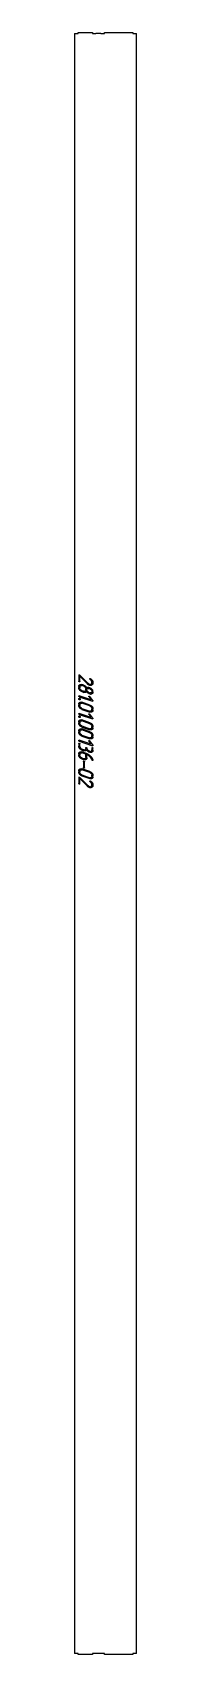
# Model space of a CAD drawing. Header units: millimetres. Extents: x 146 to 233, y 179 to 2461.
import ezdxf

# ---------------------------------------------------------------- set-up
doc = ezdxf.new("R2010")
doc.units = ezdxf.units.MM
doc.linetypes.add('K5LT_BASIC', pattern=[0])
doc.layers.add('Engraving', color=7, linetype='Continuous')

msp = doc.modelspace()

# ---------------------------------------------------------------- linework, layer by layer
at = {"color": 150, "linetype": 'K5LT_BASIC', "lineweight": 25, "true_color": 0x0080ff}
for p, q in [((146, 2459.3), (146, 180.9)), ((146, 2459.3), (151, 2459.3)), ((151, 2459.3), (151, 2460.8)), ((151, 2460.8), (171, 2460.8)), ((171, 2460.8), (171, 2459.3)), ((171, 2459.3), (176, 2459.3)), ((183, 2459.3), (188, 2459.3)), ((188, 2460.8), (228, 2460.8)), ((188, 2459.3), (188, 2460.8)), ((228, 2460.8), (228, 2459.3)), ((228, 2459.3), (233, 2459.3)), ((233, 180.9), (233, 2459.3)), ((151, 180.9), (146, 180.9)), ((151, 179.4), (151, 180.9)), ((171, 179.4), (151, 179.4)), ((176, 180.9), (171, 180.9)), ((171, 180.9), (171, 179.4)), ((183, 180.9), (176, 180.9)), ((188, 180.9), (183, 180.9)), ((188, 179.4), (188, 180.9)), ((228, 179.4), (188, 179.4)), ((233, 180.9), (228, 180.9)), ((228, 180.9), (228, 179.4))]:
    msp.add_line(p, q, dxfattribs=at)
msp.add_open_spline([(183, 2459.3), (182.7, 2459.3), (182.2, 2459.3), (181.3, 2459.3), (180.4, 2459.3), (179.5, 2459.3), (178.6, 2459.3), (177.7, 2459.3), (176.9, 2459.3), (176.3, 2459.3), (176, 2459.3)], degree=3, dxfattribs=at)
at = {"layer": 'Engraving', "color": 150, "linetype": 'K5LT_BASIC', "lineweight": 25, "true_color": 0x0080ff}
for p, q in [((152, 1557.1), (152, 1548.6)), ((164.9, 1545.5), (153.1, 1557.3)), ((153.4, 1555.3), (164.1, 1544.6)), ((153.4, 1548.1), (153.4, 1555.3)), ((168.5, 1551.9), (168.2, 1552)), ((152, 1540.8), (152, 1539.4)), ((153.4, 1540.4), (153.4, 1538.9)), ((159.1, 1542.7), (156.2, 1543.7)), ((159.1, 1541.3), (156.2, 1542.2)), ((156.2, 1535.1), (159.1, 1534.2)), ((156.2, 1533.7), (159.1, 1532.7)), ((161.9, 1536), (161.9, 1537.5)), ((165.4, 1545), (164.9, 1545.5)), ((165.9, 1544.6), (165.4, 1545)), ((167.6, 1539.1), (166.2, 1539.6)), ((167.6, 1537.6), (166.2, 1538.1)), ((166.2, 1532.5), (167.6, 1532)), ((166.2, 1531), (167.6, 1530.5)), ((167.6, 1530.5), (168.1, 1530.4)), ((168.1, 1530.4), (168.5, 1530.3)), ((168.5, 1530.3), (169.3, 1530.3)), ((171.8, 1534.3), (171.6, 1535.1)), ((171.9, 1533.8), (171.8, 1534.3)), ((171.9, 1533.4), (171.9, 1533.8)), ((152, 1516), (152, 1514.5)), ((169.5, 1522.2), (152.7, 1527.9)), ((152.7, 1526.5), (171.2, 1520.2)), ((153.4, 1515.5), (153.4, 1514.1)), ((167.6, 1514.9), (156.2, 1518.8)), ((167.6, 1513.5), (156.2, 1517.4)), ((156.2, 1510.2), (167.6, 1506.4)), ((156.2, 1508.8), (167.6, 1505)), ((166.4, 1526.3), (169.5, 1522.2)), ((171.7, 1521.2), (167.4, 1526.9)), ((170.5, 1508.3), (170.5, 1509.7)), ((171.9, 1507.8), (171.9, 1509.2)), ((152, 1491.1), (152, 1489.7)), ((169.5, 1497.3), (152.7, 1503)), ((152.7, 1501.6), (171.2, 1495.3)), ((153.4, 1490.6), (153.4, 1489.2)), ((167.6, 1490), (156.2, 1493.9)), ((167.6, 1488.6), (156.2, 1492.5)), ((156.2, 1485.4), (167.6, 1481.5)), ((156.2, 1483.9), (167.6, 1480.1)), ((166.4, 1501.4), (169.5, 1497.3)), ((171.7, 1496.4), (167.4, 1502.1)), ((170.5, 1483.4), (170.5, 1484.8)), ((171.9, 1482.9), (171.9, 1484.3)), ((152, 1478.4), (152, 1477)), ((152, 1460.8), (152, 1457.2)), ((169.5, 1459.8), (152.7, 1465.5)), ((152.7, 1464), (171.2, 1457.7)), ((153.4, 1477.9), (153.4, 1476.5)), ((153.4, 1456.7), (153.4, 1460.3)), ((167.6, 1477.3), (156.2, 1481.2)), ((167.6, 1475.9), (156.2, 1479.8)), ((156.2, 1472.7), (167.6, 1468.8)), ((156.2, 1471.2), (167.6, 1467.4)), ((166.4, 1463.8), (169.5, 1459.8)), ((171.7, 1458.8), (167.4, 1464.5)), ((170.5, 1470.7), (170.5, 1472.1)), ((171.9, 1470.2), (171.9, 1471.6)), ((152, 1446.1), (152, 1444.7)), ((153.4, 1445.6), (153.4, 1444.2)), ((159.1, 1452), (156.2, 1452.9)), ((156.2, 1451.5), (159.1, 1450.6)), ((162.6, 1446.8), (156.2, 1448.9)), ((161.9, 1445.6), (156.2, 1447.5)), ((156.2, 1440.4), (159.1, 1439.4)), ((156.2, 1439), (159.1, 1438)), ((161.9, 1454.6), (161.9, 1453.8)), ((161.9, 1441.3), (161.9, 1445.6)), ((163.3, 1440.8), (163.3, 1445.1)), ((165.2, 1449.3), (165.4, 1449.1)), ((165.4, 1449.1), (165.7, 1449)), ((165.7, 1449), (166.2, 1448.8)), ((167.6, 1449.8), (166.2, 1450.3)), ((166.2, 1448.8), (167.6, 1448.4)), ((169.9, 1438.8), (170.3, 1438.1)), ((170.3, 1438.1), (170.4, 1437.7)), ((170.4, 1437.7), (170.5, 1437.4)), ((170.5, 1454.5), (170.5, 1451.7)), ((171.9, 1437.2), (171.8, 1437.5)), ((171.9, 1451.2), (171.9, 1454)), ((152, 1422.3), (152, 1420.9)), ((153.4, 1421.8), (153.4, 1420.4)), ((167.6, 1421.3), (156.2, 1425.1)), ((167.6, 1419.8), (156.2, 1423.7)), ((156.2, 1416.6), (167.6, 1412.7)), ((156.2, 1415.2), (167.6, 1411.3)), ((158.4, 1435.5), (158.4, 1427)), ((159.8, 1426.5), (159.8, 1435)), ((170.5, 1414.6), (170.5, 1416)), ((171.9, 1414.1), (171.9, 1415.5)), ((152, 1413.2), (152, 1404.7)), ((164.9, 1401.6), (153.1, 1413.4)), ((153.4, 1404.2), (153.4, 1411.3)), ((153.4, 1411.3), (164.1, 1400.6)), ((165.4, 1401.1), (164.9, 1401.6)), ((165.9, 1400.7), (165.4, 1401.1)), ((168.5, 1408), (168.2, 1408.1))]:
    msp.add_line(p, q, dxfattribs=at)
for points in [[(152, 1557.1), (152, 1557.3), (152.2, 1557.5)], [(152.2, 1557.5), (152.4, 1557.6), (152.7, 1557.5)], [(152.7, 1557.5), (152.9, 1557.5), (153.1, 1557.3)], [(167.6, 1551.5), (167.6, 1551.8), (167.7, 1552)], [(167.7, 1551.1), (167.6, 1551.3), (167.6, 1551.5)], [(167.7, 1552), (167.9, 1552.1), (168.2, 1552)], [(168.5, 1551.9), (170.2, 1550.7), (171.1, 1549.2)], [(152.2, 1548), (152, 1548.2), (152, 1548.6)], [(152, 1540.8), (152, 1542.5), (153.2, 1543.4)], [(153.2, 1536), (152, 1537.6), (152, 1539.4)], [(152.7, 1547.6), (152.4, 1547.7), (152.2, 1548)], [(153.2, 1547.7), (152.9, 1547.5), (152.7, 1547.6)], [(153.4, 1548.1), (153.4, 1547.8), (153.2, 1547.7)], [(153.2, 1543.4), (154.5, 1544.3), (156.2, 1543.7)], [(156.2, 1533.7), (154.5, 1534.3), (153.2, 1536)], [(153.4, 1540.4), (153.4, 1541.5), (154.2, 1542)], [(154.2, 1536.6), (153.4, 1537.7), (153.4, 1538.9)], [(154.2, 1542), (155.1, 1542.6), (156.2, 1542.2)], [(156.2, 1535.1), (155, 1535.5), (154.2, 1536.6)], [(159.1, 1542.7), (160.2, 1542.3), (161.2, 1541.4)], [(159.1, 1541.3), (160.3, 1540.9), (161.1, 1539.7)], [(161.1, 1534.3), (160.3, 1533.8), (159.1, 1534.2)], [(161.3, 1532.6), (160.3, 1532.3), (159.1, 1532.7)], [(161.1, 1539.7), (161.9, 1538.6), (161.9, 1537.5)], [(161.9, 1536), (161.9, 1534.8), (161.1, 1534.3)], [(161.2, 1541.4), (162.2, 1540.4), (162.9, 1539.1)], [(162.9, 1533.7), (162.4, 1532.9), (161.3, 1532.6)], [(162.9, 1539.1), (163.5, 1539.6), (164.3, 1539.8)], [(164.3, 1532.1), (163.5, 1532.7), (162.9, 1533.7)], [(163.3, 1536.3), (163.3, 1537.5), (164.2, 1538)], [(164.2, 1534), (163.3, 1535.1), (163.3, 1536.3)], [(165.6, 1543.3), (165, 1543.7), (164.1, 1544.6)], [(164.2, 1538), (165, 1538.5), (166.2, 1538.1)], [(166.2, 1532.5), (165, 1532.9), (164.2, 1534)], [(164.3, 1539.8), (165.2, 1539.9), (166.2, 1539.6)], [(166.2, 1531), (165.1, 1531.4), (164.3, 1532.1)], [(167, 1542.6), (166.3, 1542.9), (165.6, 1543.3)], [(165.9, 1544.6), (166.5, 1544.3), (167, 1544.1)], [(167, 1544.1), (168.4, 1543.6), (169.4, 1544.4)], [(170.5, 1543.1), (169, 1541.9), (167, 1542.6)], [(167.6, 1539.1), (169.3, 1538.5), (170.6, 1536.8)], [(167.6, 1537.6), (168.8, 1537.2), (169.6, 1536.1)], [(169.6, 1532.1), (168.8, 1531.6), (167.6, 1532)], [(168, 1550.7), (167.8, 1550.9), (167.7, 1551.1)], [(169.9, 1548.7), (169.3, 1549.7), (168, 1550.7)], [(170.6, 1530.7), (170, 1530.3), (169.3, 1530.3)], [(169.4, 1544.4), (169.9, 1544.8), (170.2, 1545.4)], [(169.6, 1536.1), (170.5, 1535), (170.5, 1533.8)], [(170.5, 1533.8), (170.5, 1532.7), (169.6, 1532.1)], [(170.4, 1546.7), (170.4, 1547.7), (169.9, 1548.7)], [(170.2, 1545.4), (170.4, 1546), (170.4, 1546.7)], [(171.9, 1546.3), (171.9, 1544.3), (170.5, 1543.1)], [(170.6, 1536.8), (171.3, 1536), (171.6, 1535.1)], [(171.9, 1533.4), (171.9, 1531.6), (170.6, 1530.7)], [(171.1, 1549.2), (171.9, 1547.8), (171.9, 1546.3)], [(152, 1527.4), (152, 1527.6), (152.1, 1527.9)], [(152.1, 1526.9), (152, 1527.1), (152, 1527.4)], [(152, 1523.6), (152, 1524.1), (152.3, 1524.3)], [(152.3, 1522.7), (152, 1523.1), (152, 1523.6)], [(152, 1516), (152, 1517.6), (153.2, 1518.5)], [(153.2, 1511.1), (152, 1512.8), (152, 1514.5)], [(152.1, 1527.9), (152.3, 1528), (152.7, 1527.9)], [(152.7, 1526.5), (152.3, 1526.6), (152.1, 1526.9)], [(152.3, 1524.3), (152.6, 1524.4), (153, 1524.3)], [(153, 1522.1), (152.7, 1522.3), (152.3, 1522.7)], [(153, 1524.3), (153.3, 1524.2), (153.7, 1523.8)], [(153.8, 1522.2), (153.4, 1522), (153, 1522.1)], [(153.2, 1518.5), (154.5, 1519.4), (156.2, 1518.8)], [(156.2, 1508.8), (154.5, 1509.4), (153.2, 1511.1)], [(153.4, 1515.5), (153.4, 1516.6), (154.2, 1517.2)], [(154.2, 1511.8), (153.4, 1512.9), (153.4, 1514.1)], [(153.7, 1523.8), (154.1, 1523.4), (154.1, 1522.8)], [(154.1, 1522.8), (154.1, 1522.5), (153.8, 1522.2)], [(154.2, 1517.2), (155.1, 1517.7), (156.2, 1517.4)], [(156.2, 1510.2), (155, 1510.7), (154.2, 1511.8)], [(166.2, 1526.8), (166.2, 1527.1), (166.4, 1527.3)], [(166.4, 1526.3), (166.2, 1526.6), (166.2, 1526.8)], [(166.4, 1527.3), (166.6, 1527.4), (166.9, 1527.3)], [(166.9, 1527.3), (167, 1527.3), (167.4, 1526.9)], [(167.6, 1514.9), (169.3, 1514.3), (170.6, 1512.7)], [(167.6, 1513.5), (168.8, 1513.1), (169.6, 1512)], [(169.6, 1506.5), (168.8, 1506), (167.6, 1506.4)], [(169.6, 1512), (170.5, 1510.9), (170.5, 1509.7)], [(170.5, 1508.3), (170.5, 1507.1), (169.6, 1506.5)], [(170.6, 1512.7), (171.9, 1511), (171.9, 1509.2)], [(171.9, 1507.8), (171.9, 1506), (170.6, 1505.2)], [(171.7, 1520.2), (171.5, 1520.1), (171.2, 1520.2)], [(171.7, 1521.2), (171.9, 1521), (171.9, 1520.7)], [(171.9, 1520.7), (171.9, 1520.4), (171.7, 1520.2)], [(152, 1502.6), (152, 1502.7), (152.1, 1503)], [(152.1, 1502), (152, 1502.2), (152, 1502.6)], [(152, 1498.7), (152, 1499.2), (152.3, 1499.4)], [(152.3, 1497.8), (152, 1498.2), (152, 1498.7)], [(152, 1491.1), (152, 1492.7), (153.2, 1493.6)], [(153.2, 1486.2), (152, 1487.9), (152, 1489.7)], [(152.1, 1503), (152.3, 1503.1), (152.7, 1503)], [(152.7, 1501.6), (152.3, 1501.7), (152.1, 1502)], [(152.3, 1499.4), (152.6, 1499.6), (153, 1499.4)], [(153, 1497.3), (152.7, 1497.4), (152.3, 1497.8)], [(153, 1499.4), (153.3, 1499.3), (153.7, 1498.9)], [(153.8, 1497.4), (153.4, 1497.1), (153, 1497.3)], [(153.2, 1493.6), (154.5, 1494.5), (156.2, 1493.9)], [(156.2, 1483.9), (154.5, 1484.5), (153.2, 1486.2)], [(153.4, 1490.6), (153.4, 1491.7), (154.2, 1492.3)], [(154.2, 1486.9), (153.4, 1488), (153.4, 1489.2)], [(153.7, 1498.9), (154.1, 1498.5), (154.1, 1498)], [(154.1, 1498), (154.1, 1497.6), (153.8, 1497.4)], [(154.2, 1492.3), (155.1, 1492.9), (156.2, 1492.5)], [(156.2, 1485.4), (155, 1485.8), (154.2, 1486.9)], [(166.2, 1502), (166.2, 1502.3), (166.4, 1502.4)], [(166.4, 1501.4), (166.2, 1501.7), (166.2, 1502)], [(166.4, 1502.4), (166.6, 1502.5), (166.9, 1502.4)], [(166.9, 1502.4), (167, 1502.4), (167.4, 1502.1)], [(170.6, 1505.2), (169.4, 1504.3), (167.6, 1505)], [(167.6, 1490), (169.3, 1489.5), (170.6, 1487.8)], [(167.6, 1488.6), (168.8, 1488.2), (169.6, 1487.1)], [(169.6, 1487.1), (170.5, 1486), (170.5, 1484.8)], [(170.5, 1483.4), (170.5, 1482.2), (169.6, 1481.7)], [(170.6, 1487.8), (171.9, 1486.1), (171.9, 1484.3)], [(171.9, 1482.9), (171.9, 1481.2), (170.6, 1480.3)], [(171.7, 1495.4), (171.5, 1495.2), (171.2, 1495.3)], [(171.7, 1496.4), (171.9, 1496.1), (171.9, 1495.8)], [(171.9, 1495.8), (171.9, 1495.5), (171.7, 1495.4)], [(152, 1478.4), (152, 1480), (153.2, 1480.9)], [(153.2, 1473.5), (152, 1475.2), (152, 1477)], [(152, 1465), (152, 1465.1), (152.1, 1465.4)], [(152.1, 1464.4), (152, 1464.7), (152, 1465)], [(152, 1460.8), (152, 1461.1), (152.2, 1461.2)], [(152.1, 1465.4), (152.3, 1465.6), (152.7, 1465.5)], [(152.7, 1464), (152.3, 1464.1), (152.1, 1464.4)], [(152.2, 1461.2), (152.4, 1461.3), (152.7, 1461.2)], [(152.7, 1461.2), (152.8, 1461.2), (153.1, 1460.9)], [(153.1, 1460.9), (153.4, 1460.7), (153.4, 1460.3)], [(153.2, 1480.9), (154.5, 1481.8), (156.2, 1481.2)], [(156.2, 1471.2), (154.5, 1471.8), (153.2, 1473.5)], [(153.4, 1477.9), (153.4, 1479), (154.2, 1479.6)], [(154.2, 1474.2), (153.4, 1475.3), (153.4, 1476.5)], [(154.2, 1479.6), (155.1, 1480.2), (156.2, 1479.8)], [(156.2, 1472.7), (155, 1473.1), (154.2, 1474.2)], [(166.2, 1464.4), (166.2, 1464.7), (166.4, 1464.8)], [(166.4, 1463.8), (166.2, 1464.1), (166.2, 1464.4)], [(166.4, 1464.8), (166.6, 1465), (166.9, 1464.9)], [(166.9, 1464.9), (167, 1464.8), (167.4, 1464.5)], [(169.6, 1481.7), (168.8, 1481.1), (167.6, 1481.5)], [(170.6, 1480.3), (169.4, 1479.5), (167.6, 1480.1)], [(167.6, 1477.3), (169.3, 1476.8), (170.6, 1475.1)], [(167.6, 1475.9), (168.8, 1475.5), (169.6, 1474.4)], [(169.6, 1469), (168.8, 1468.4), (167.6, 1468.8)], [(170.6, 1467.6), (169.4, 1466.8), (167.6, 1467.4)], [(169.6, 1474.4), (170.5, 1473.3), (170.5, 1472.1)], [(170.5, 1470.7), (170.5, 1469.5), (169.6, 1469)], [(170.6, 1475.1), (171.9, 1473.4), (171.9, 1471.6)], [(171.9, 1470.2), (171.9, 1468.5), (170.6, 1467.6)], [(153.2, 1453.8), (152, 1455.5), (152, 1457.2)], [(152, 1446.1), (152, 1447.7), (153.2, 1448.6)], [(153.2, 1441.3), (152, 1442.9), (152, 1444.7)], [(156.2, 1451.5), (154.5, 1452.1), (153.2, 1453.8)], [(153.2, 1448.6), (154.5, 1449.5), (156.2, 1448.9)], [(156.2, 1439), (154.5, 1439.6), (153.2, 1441.3)], [(153.4, 1456.7), (153.4, 1455.6), (154.2, 1454.4)], [(153.4, 1445.6), (153.4, 1446.8), (154.2, 1447.3)], [(154.2, 1441.9), (153.4, 1443), (153.4, 1444.2)], [(154.2, 1454.4), (155, 1453.3), (156.2, 1452.9)], [(154.2, 1447.3), (155.1, 1447.9), (156.2, 1447.5)], [(156.2, 1440.4), (155, 1440.8), (154.2, 1441.9)], [(159.1, 1452), (160.3, 1451.6), (161.1, 1452.1)], [(161.3, 1450.4), (160.3, 1450.1), (159.1, 1450.6)], [(161.1, 1439.6), (160.3, 1439), (159.1, 1439.4)], [(162.1, 1438.2), (160.9, 1437.4), (159.1, 1438)], [(161.1, 1452.1), (161.9, 1452.6), (161.9, 1453.8)], [(161.9, 1441.3), (161.9, 1440.1), (161.1, 1439.6)], [(162.9, 1451.6), (162.4, 1450.7), (161.3, 1450.4)], [(161.9, 1454.6), (161.9, 1454.9), (162.1, 1455)], [(162.1, 1455), (162.3, 1455.1), (162.6, 1455)], [(163.3, 1440.8), (163.3, 1439), (162.1, 1438.2)], [(162.6, 1455), (162.8, 1455), (163.1, 1454.7)], [(162.6, 1446.8), (165.5, 1445.8), (168, 1443.4)], [(164.3, 1449.9), (163.6, 1450.5), (162.9, 1451.6)], [(163.1, 1454.7), (163.3, 1454.4), (163.3, 1454.1)], [(163.3, 1454.1), (163.3, 1452.9), (164.2, 1451.8)], [(165.3, 1444), (164.3, 1444.8), (163.3, 1445.1)], [(164.2, 1451.8), (165, 1450.7), (166.2, 1450.3)], [(165.2, 1449.3), (164.8, 1449.5), (164.3, 1449.9)], [(167.2, 1442.5), (166.4, 1443.3), (165.3, 1444)], [(169.2, 1440.1), (168.5, 1441.2), (167.2, 1442.5)], [(167.6, 1449.8), (168.8, 1449.4), (169.6, 1449.9)], [(170.6, 1448.6), (169.4, 1447.8), (167.6, 1448.4)], [(168, 1443.4), (170.7, 1440.8), (171.8, 1437.5)], [(169.9, 1438.8), (169.6, 1439.5), (169.2, 1440.1)], [(169.6, 1449.9), (170.5, 1450.5), (170.5, 1451.7)], [(170.5, 1454.5), (170.5, 1454.8), (170.7, 1455)], [(170.8, 1437), (170.6, 1437.1), (170.5, 1437.4)], [(171.9, 1451.2), (171.9, 1449.4), (170.6, 1448.6)], [(170.7, 1455), (170.9, 1455.1), (171.2, 1455)], [(171.7, 1457.8), (171.5, 1457.6), (171.2, 1457.7)], [(171.2, 1455), (171.3, 1454.9), (171.6, 1454.6)], [(171.6, 1454.6), (171.9, 1454.4), (171.9, 1454)], [(171.7, 1458.8), (171.9, 1458.5), (171.9, 1458.2)], [(171.9, 1458.2), (171.9, 1458), (171.7, 1457.8)], [(152, 1422.3), (152, 1423.9), (153.2, 1424.8)], [(153.2, 1417.4), (152, 1419.1), (152, 1420.9)], [(153.2, 1424.8), (154.5, 1425.7), (156.2, 1425.1)], [(156.2, 1415.2), (154.5, 1415.7), (153.2, 1417.4)], [(153.4, 1421.8), (153.4, 1422.9), (154.2, 1423.5)], [(154.2, 1418.1), (153.4, 1419.2), (153.4, 1420.4)], [(154.2, 1423.5), (155.1, 1424.1), (156.2, 1423.7)], [(156.2, 1416.6), (155, 1417), (154.2, 1418.1)], [(158.4, 1435.5), (158.4, 1435.8), (158.6, 1436)], [(158.6, 1426.4), (158.4, 1426.6), (158.4, 1427)], [(158.6, 1436), (158.8, 1436.1), (159.1, 1436)], [(159.1, 1426), (158.8, 1426.1), (158.6, 1426.4)], [(159.1, 1436), (159.2, 1435.9), (159.5, 1435.6)], [(159.6, 1426.1), (159.3, 1425.9), (159.1, 1426)], [(159.5, 1435.6), (159.8, 1435.4), (159.8, 1435)], [(159.8, 1426.5), (159.8, 1426.2), (159.6, 1426.1)], [(167.6, 1421.3), (169.3, 1420.7), (170.6, 1419)], [(167.6, 1419.8), (168.8, 1419.4), (169.6, 1418.3)], [(169.6, 1418.3), (170.5, 1417.2), (170.5, 1416)], [(170.5, 1414.6), (170.5, 1413.4), (169.6, 1412.9)], [(170.6, 1419), (171.9, 1417.3), (171.9, 1415.5)], [(171.1, 1436.8), (170.9, 1436.8), (170.8, 1437)], [(171.7, 1436.8), (171.4, 1436.7), (171.1, 1436.8)], [(171.9, 1437.2), (171.9, 1436.9), (171.7, 1436.8)], [(152, 1413.2), (152, 1413.4), (152.2, 1413.6)], [(152.2, 1404.1), (152, 1404.3), (152, 1404.7)], [(152.2, 1413.6), (152.4, 1413.7), (152.7, 1413.6)], [(152.7, 1403.7), (152.4, 1403.8), (152.2, 1404.1)], [(152.7, 1413.6), (152.9, 1413.5), (153.1, 1413.4)], [(153.2, 1403.8), (152.9, 1403.6), (152.7, 1403.7)], [(153.4, 1404.2), (153.4, 1403.9), (153.2, 1403.8)], [(165.6, 1399.4), (165, 1399.8), (164.1, 1400.6)], [(167, 1398.7), (166.3, 1398.9), (165.6, 1399.4)], [(165.9, 1400.7), (166.5, 1400.3), (167, 1400.2)], [(167, 1400.2), (168.4, 1399.7), (169.4, 1400.5)], [(170.5, 1399.2), (169, 1398), (167, 1398.7)], [(169.6, 1412.9), (168.8, 1412.3), (167.6, 1412.7)], [(170.6, 1411.5), (169.4, 1410.7), (167.6, 1411.3)], [(167.6, 1407.6), (167.6, 1407.9), (167.7, 1408)], [(167.7, 1407.1), (167.6, 1407.3), (167.6, 1407.6)], [(167.7, 1408), (167.9, 1408.2), (168.2, 1408.1)], [(168, 1406.8), (167.8, 1407), (167.7, 1407.1)], [(169.9, 1404.8), (169.3, 1405.8), (168, 1406.8)], [(168.5, 1408), (170.2, 1406.8), (171.1, 1405.2)], [(169.4, 1400.5), (169.9, 1400.9), (170.2, 1401.5)], [(170.4, 1402.8), (170.4, 1403.8), (169.9, 1404.8)], [(170.2, 1401.5), (170.4, 1402.1), (170.4, 1402.8)], [(171.9, 1402.4), (171.9, 1400.3), (170.5, 1399.2)], [(171.9, 1414.1), (171.9, 1412.4), (170.6, 1411.5)], [(171.1, 1405.2), (171.9, 1403.8), (171.9, 1402.4)]]:
    msp.add_open_spline(points, degree=2, dxfattribs=at)

doc.saveas('drawing.dxf')
